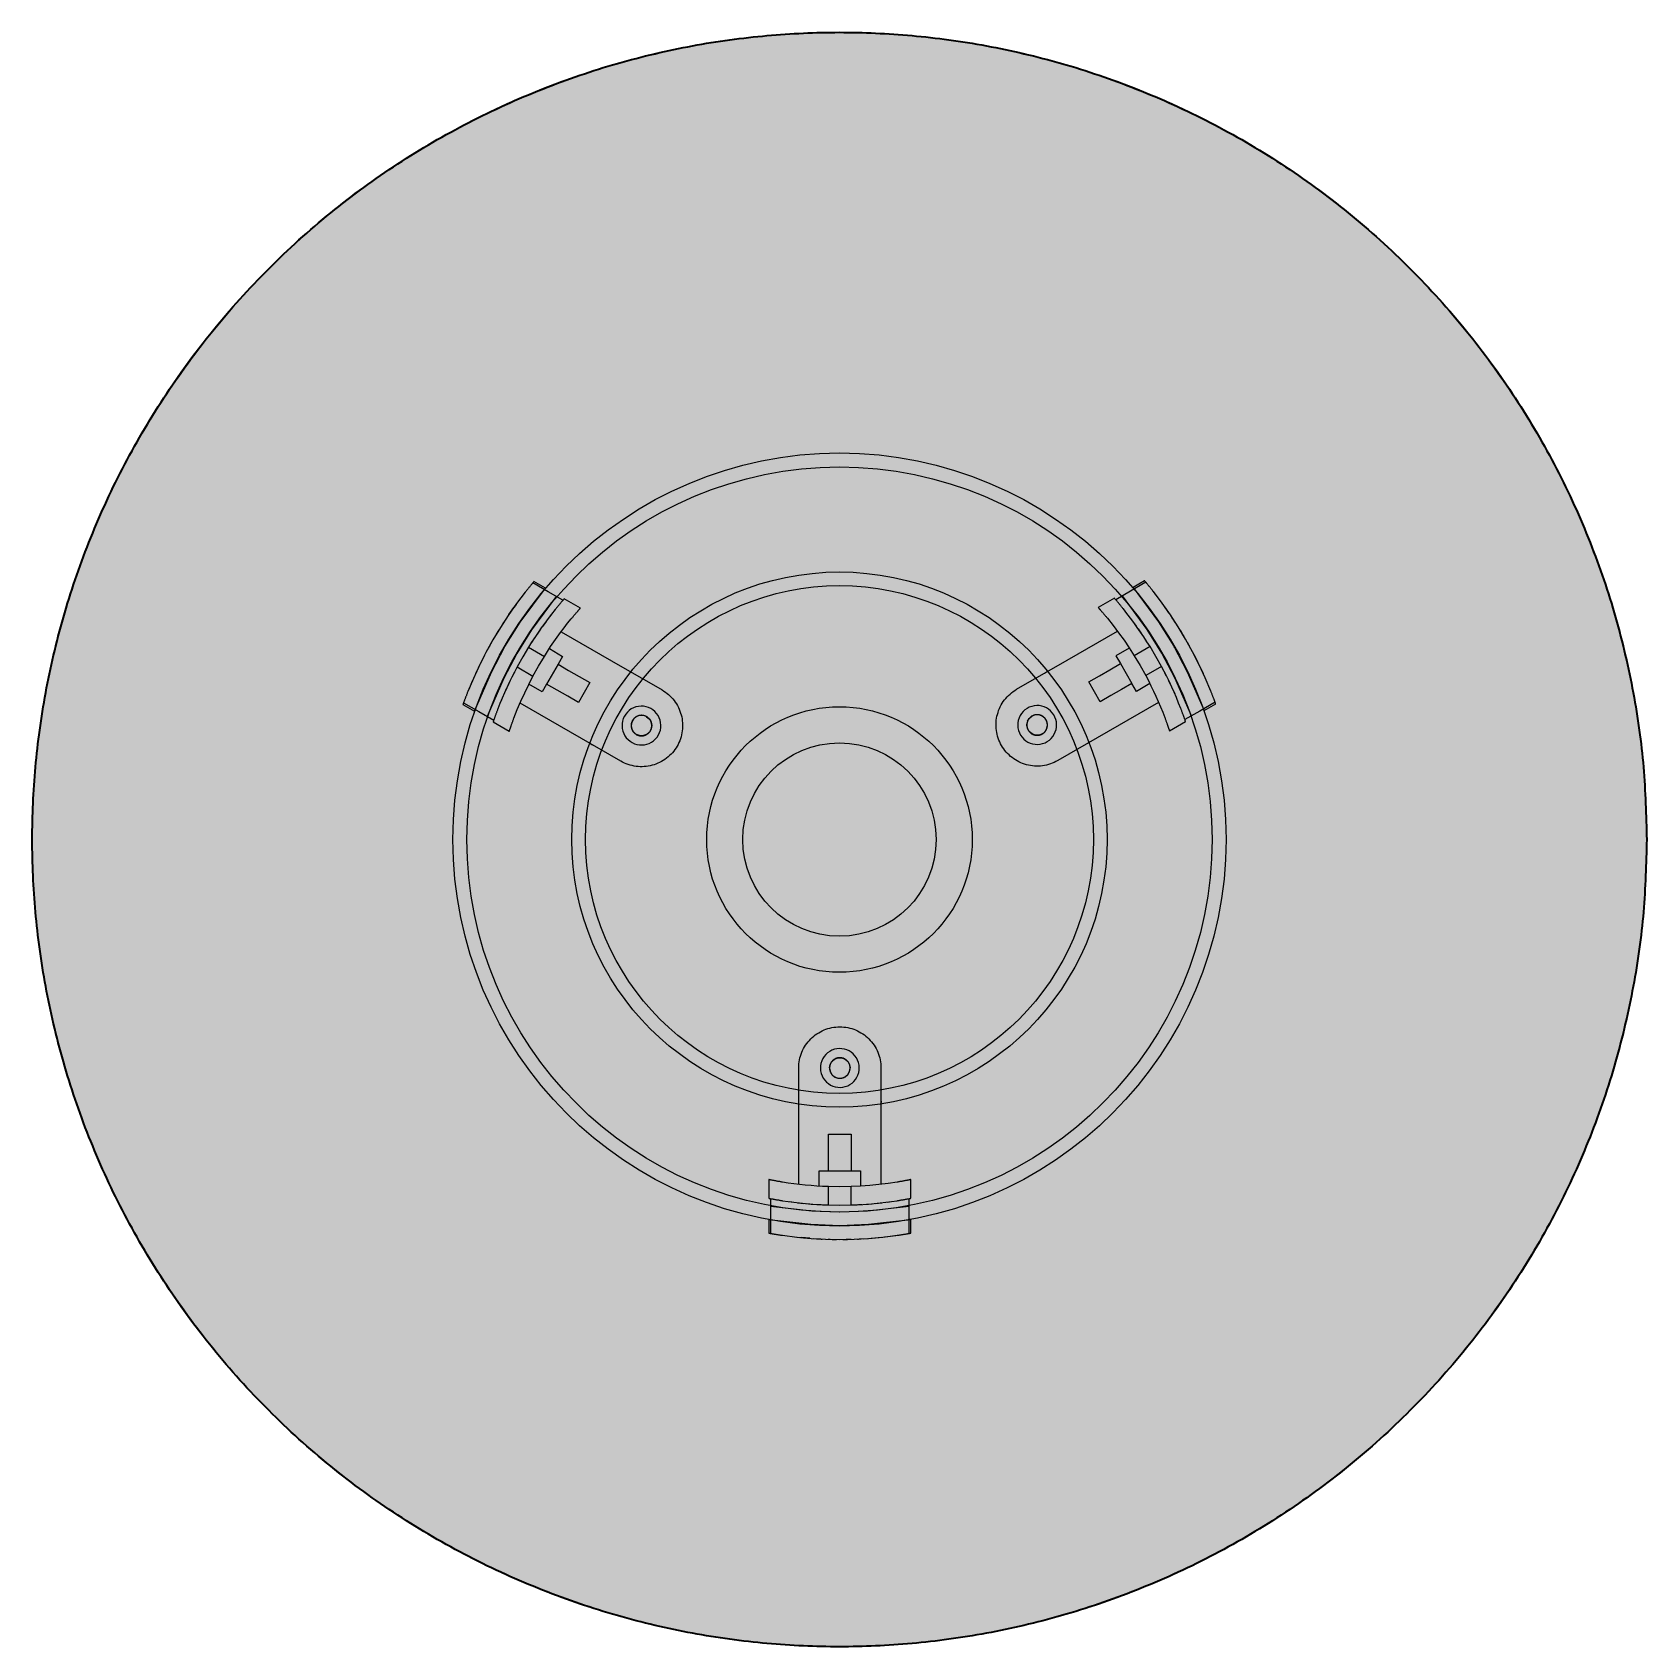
# Model space of a CAD drawing. Header units: millimetres. Extents: x 0 to 1492, y 0 to 2000.
# Drawn here: x 1137.3 to 1492.3, y 804 to 1159 of the extents above; entities that cross this region are included whole.
import ezdxf

# ---------------------------------------------------------------- set-up
doc = ezdxf.new("R2010")
doc.units = ezdxf.units.MM
doc.layers.add('Blocks', color=7, linetype='Continuous')
doc.layers.add('Blocks$Fill', color=7, linetype='Continuous', true_color=0xffffff)
doc.layers.add('Blocks$Inner', color=7, linetype='Continuous', lineweight=25, true_color=0x007f00)
doc.layers.add('Blocks$Outline', color=7, linetype='Continuous', lineweight=35, true_color=0xff3f3f)

# ---------------------------------------------------------------- blocks, each defined once
blk = doc.blocks.new('Stylos Floor Lamp Top')
at = {"layer": 'Blocks$Fill'}
blk.add_hatch(color=256, dxfattribs=at).paths.add_polyline_path([(395.49, 266.84), (395.45, 270.78), (395.32, 274.76), (395.09, 278.76), (394.77, 282.79), (394.36, 286.85), (393.85, 290.93), (393.24, 295.03), (392.53, 299.14), (391.72, 303.27), (390.8, 307.4), (389.77, 311.54), (388.64, 315.69), (387.4, 319.82), (386.05, 323.96), (384.6, 328.08), (383.03, 332.18), (381.35, 336.27), (379.57, 340.33), (377.67, 344.37), (375.66, 348.37), (373.55, 352.34), (371.32, 356.26), (368.99, 360.14), (366.56, 363.97), (364.02, 367.75), (361.38, 371.47), (358.64, 375.13), (355.8, 378.72), (352.86, 382.25), (349.83, 385.69), (346.71, 389.07), (343.5, 392.36), (340.21, 395.56), (336.84, 398.68), (333.39, 401.71), (329.87, 404.65), (326.28, 407.49), (322.62, 410.23), (318.9, 412.87), (315.12, 415.41), (311.29, 417.85), (307.41, 420.18), (303.48, 422.4), (299.52, 424.52), (295.51, 426.52), (291.48, 428.42), (287.42, 430.21), (283.33, 431.88), (279.22, 433.45), (275.1, 434.91), (270.97, 436.25), (266.83, 437.49), (262.69, 438.62), (258.55, 439.65), (254.42, 440.57), (250.29, 441.38), (246.18, 442.09), (242.08, 442.7), (238, 443.21), (233.94, 443.63), (229.91, 443.94), (225.91, 444.17), (221.93, 444.3), (217.99, 444.34), (214.05, 444.3), (210.08, 444.17), (206.08, 443.94), (202.04, 443.63), (197.99, 443.21), (193.91, 442.7), (189.81, 442.09), (185.69, 441.38), (181.57, 440.57), (177.43, 439.65), (173.29, 438.62), (169.15, 437.49), (165.01, 436.25), (160.88, 434.91), (156.76, 433.45), (152.66, 431.88), (148.57, 430.21), (144.51, 428.42), (140.47, 426.52), (136.47, 424.52), (132.5, 422.4), (128.58, 420.18), (124.69, 417.85), (120.86, 415.41), (117.09, 412.87), (113.37, 410.23), (109.71, 407.49), (106.11, 404.65), (102.59, 401.71), (99.14, 398.68), (95.77, 395.56), (92.48, 392.36), (89.27, 389.07), (86.16, 385.69), (83.13, 382.25), (80.19, 378.72), (77.35, 375.13), (74.61, 371.47), (71.97, 367.75), (69.43, 363.97), (66.99, 360.14), (64.66, 356.26), (62.44, 352.34), (60.32, 348.37), (58.32, 344.37), (56.42, 340.33), (54.63, 336.27), (52.96, 332.18), (51.39, 328.08), (49.93, 323.96), (48.58, 319.82), (47.34, 315.69), (46.21, 311.54), (45.19, 307.4), (44.27, 303.27), (43.46, 299.14), (42.74, 295.03), (42.13, 290.93), (41.62, 286.85), (41.21, 282.79), (40.89, 278.76), (40.67, 274.76), (40.54, 270.78), (40.49, 266.84), (40.54, 262.9), (40.67, 258.93), (40.89, 254.93), (41.21, 250.9), (41.62, 246.84), (42.13, 242.76), (42.74, 238.66), (43.46, 234.55), (44.27, 230.42), (45.19, 226.29), (46.21, 222.15), (47.34, 218), (48.58, 213.87), (49.93, 209.73), (51.39, 205.61), (52.96, 201.51), (54.63, 197.42), (56.42, 193.36), (58.32, 189.32), (60.32, 185.32), (62.44, 181.35), (64.66, 177.43), (66.99, 173.55), (69.43, 169.71), (71.97, 165.94), (74.61, 162.22), (77.35, 158.56), (80.19, 154.97), (83.13, 151.44), (86.16, 148), (89.27, 144.62), (92.48, 141.33), (95.77, 138.13), (99.14, 135.01), (102.59, 131.98), (106.11, 129.04), (109.71, 126.2), (113.37, 123.46), (117.09, 120.82), (120.86, 118.28), (124.69, 115.84), (128.58, 113.51), (132.5, 111.29), (136.47, 109.17), (140.47, 107.17), (144.51, 105.27), (148.57, 103.48), (152.66, 101.81), (156.76, 100.24), (160.88, 98.78), (165.01, 97.44), (169.15, 96.2), (173.29, 95.07), (177.43, 94.04), (181.57, 93.12), (185.69, 92.31), (189.81, 91.6), (193.91, 90.99), (197.99, 90.48), (202.04, 90.06), (206.08, 89.75), (210.08, 89.52), (214.05, 89.39), (217.99, 89.34), (221.93, 89.39), (225.91, 89.52), (229.91, 89.75), (233.94, 90.06), (238, 90.48), (242.08, 90.99), (246.18, 91.6), (250.29, 92.31), (254.42, 93.12), (258.55, 94.04), (262.69, 95.07), (266.83, 96.2), (270.97, 97.44), (275.1, 98.78), (279.22, 100.24), (283.33, 101.81), (287.42, 103.48), (291.48, 105.27), (295.51, 107.17), (299.52, 109.17), (303.48, 111.29), (307.41, 113.51), (311.29, 115.84), (315.12, 118.28), (318.9, 120.82), (322.62, 123.46), (326.28, 126.2), (329.87, 129.04), (333.39, 131.98), (336.84, 135.01), (340.21, 138.13), (343.5, 141.33), (346.71, 144.62), (349.83, 148), (352.86, 151.44), (355.8, 154.97), (358.64, 158.56), (361.38, 162.22), (364.02, 165.94), (366.56, 169.71), (368.99, 173.55), (371.32, 177.43), (373.55, 181.35), (375.66, 185.32), (377.67, 189.32), (379.57, 193.36), (381.35, 197.42), (383.03, 201.51), (384.6, 205.61), (386.05, 209.73), (387.4, 213.87), (388.64, 218), (389.77, 222.15), (390.8, 226.29), (391.72, 230.42), (392.53, 234.55), (393.24, 238.66), (393.85, 242.76), (394.36, 246.84), (394.77, 250.9), (395.09, 254.93), (395.32, 258.93), (395.45, 262.9)], flags=0)
at = {"layer": 'Blocks$Inner'}
for p, q in [((288.71, 319.13), (288.31, 319.67)), ((154.57, 316.23), (154.21, 315.78)), ((281.76, 315.84), (281.2, 316.55)), ((143.02, 312.79), (142.93, 312.65)), ((152.23, 313.08), (151.5, 312.02)), ((153.46, 314.77), (152.65, 313.67)), ((283.31, 313.73), (282.5, 314.84)), ((284.45, 312.08), (283.73, 313.14)), ((292.06, 314.25), (291.99, 314.37)), ((141.37, 309.98), (141.29, 309.84)), ((144.62, 309.58), (144.57, 309.49)), ((150.48, 310.48), (150.3, 310.2)), ((150.94, 311.19), (150.51, 310.52)), ((286.29, 309.27), (282.81, 307.26)), ((285.43, 310.61), (285.02, 311.24)), ((285.6, 310.34), (285.46, 310.57)), ((291.69, 309.02), (291.64, 309.11)), ((293.66, 311.63), (293.58, 311.77)), ((295.27, 308.8), (295.19, 308.95)), ((139.9, 307.28), (139.84, 307.17)), ((137.35, 301.95), (137.08, 301.33)), ((145.58, 301.78), (145.03, 300.63)), ((146.37, 303.36), (146.03, 302.7)), ((146.52, 303.65), (146.4, 303.41)), ((147.11, 304.78), (150.59, 302.77)), ((263.29, 303.53), (263.27, 303.56)), ((288.8, 304.91), (285.32, 302.9)), ((289.54, 303.49), (289.39, 303.79)), ((289.92, 302.74), (289.56, 303.45)), ((290.91, 300.68), (290.36, 301.84)), ((144.73, 299.97), (144.17, 298.71)), ((291.77, 298.77), (291.21, 300.03)), ((143.68, 297.57), (143.34, 296.73)), ((292.48, 297.08), (292.26, 297.62)), ((172.31, 292.62), (172.18, 291.9)), ((172.19, 291.86), (172.32, 291.13)), ((172.33, 291.1), (172.71, 290.45)), ((172.69, 293.31), (172.34, 292.7)), ((173.27, 293.82), (172.75, 293.38)), ((173.99, 294.1), (173.37, 293.88)), ((174.84, 294.12), (174.1, 294.12)), ((175.56, 293.86), (174.89, 294.11)), ((175.59, 293.84), (176.15, 293.37)), ((176.18, 293.34), (176.56, 292.69)), ((176.57, 292.66), (176.7, 291.93)), ((176.71, 291.9), (176.58, 291.17)), ((259.21, 292.09), (259.32, 292.74)), ((259.33, 291.31), (259.21, 291.98)), ((259.36, 292.84), (259.73, 293.48)), ((259.71, 290.61), (259.36, 291.22)), ((259.77, 293.52), (260.32, 293.98)), ((261.04, 294.25), (260.35, 294)), ((261.83, 294.26), (261.08, 294.26)), ((262.56, 294), (261.86, 294.26)), ((263.16, 293.52), (262.59, 293.99)), ((263.19, 290.58), (263.56, 291.22)), ((263.57, 292.84), (263.21, 293.45)), ((263.71, 292.08), (263.6, 292.76)), ((263.6, 291.32), (263.71, 291.97)), ((163.57, 287.73), (163.56, 287.7)), ((172.74, 290.42), (173.3, 289.95)), ((174.01, 289.69), (173.33, 289.93)), ((174.79, 289.67), (174.05, 289.67)), ((175.52, 289.92), (174.9, 289.69)), ((176.14, 290.41), (175.62, 289.97)), ((176.55, 291.09), (176.2, 290.48)), ((260.33, 290.07), (259.77, 290.55)), ((261.06, 289.81), (260.36, 290.06)), ((261.85, 289.8), (261.09, 289.8)), ((262.57, 290.06), (261.88, 289.81)), ((262.6, 290.08), (263.16, 290.55)), ((215.81, 216.63), (215.94, 217.35)), ((215.81, 216.59), (215.94, 215.88)), ((215.95, 217.39), (216.33, 218.04)), ((216.35, 218.07), (216.91, 218.54)), ((216.94, 218.57), (217.63, 218.82)), ((217.71, 218.83), (218.42, 218.83)), ((218.51, 218.82), (219.15, 218.58)), ((219.25, 218.53), (219.75, 218.1)), ((219.83, 218.02), (220.2, 217.38)), ((220.2, 217.33), (220.33, 216.62)), ((220.2, 215.86), (220.33, 216.59)), ((215.95, 215.83), (216.31, 215.19)), ((216.39, 215.11), (216.9, 214.68)), ((216.99, 214.63), (217.63, 214.4)), ((217.72, 214.38), (218.43, 214.38)), ((218.51, 214.4), (219.2, 214.65)), ((219.23, 214.67), (219.8, 215.15)), ((219.82, 215.17), (220.19, 215.83)), ((227.12, 209.28), (227.15, 209.28)), ((215.56, 186.49), (215.56, 190.51)), ((220.58, 186.49), (220.58, 190.51)), ((206.93, 187.22), (207.51, 187.14)), ((208.76, 186.99), (210.12, 186.84)), ((210.84, 186.78), (212.11, 186.68)), ((213.12, 186.6), (213.91, 186.56)), ((213.96, 186.56), (214.29, 186.55)), ((221.85, 186.55), (222.13, 186.56)), ((222.18, 186.56), (222.92, 186.6)), ((223.94, 186.67), (225.21, 186.77)), ((225.94, 186.83), (227.31, 186.98)), ((228.54, 187.13), (229.44, 187.26)), ((217.67, 181.94), (217.77, 181.93)), ((215.69, 178.94), (215.86, 178.94)), ((218.95, 178.92), (219.1, 178.92)), ((222.02, 179), (222.15, 179)), ((227.91, 179.46), (228.58, 179.53))]:
    blk.add_line(p, q, dxfattribs=at)
for points in [[(135.32, 296.9), (135.3, 296.83), (135.27, 296.77), (135.25, 296.71), (135.24, 296.66), (135.22, 296.62), (135.21, 296.58), (135.2, 296.55), (135.19, 296.53), (135.18, 296.51), (137.7, 295.05), (141.45, 303.64), (144.42, 309.26), (147.8, 314.63), (153.35, 322.14), (150.81, 323.59), (150.79, 323.56), (150.77, 323.54), (150.74, 323.51), (150.71, 323.47), (150.68, 323.43), (150.64, 323.38), (150.6, 323.33), (150.55, 323.28)], [(157.18, 319.44), (153.91, 321.33), (150.55, 323.28), (150.5, 323.21), (150.44, 323.15), (150.38, 323.08), (150.32, 323), (150.25, 322.92), (150.18, 322.84), (150.11, 322.75), (150.04, 322.66), (149.96, 322.56), (149.88, 322.46), (149.8, 322.36), (149.71, 322.26), (149.62, 322.15), (149.54, 322.04), (149.45, 321.93), (149.36, 321.82), (149.26, 321.7), (149.17, 321.58), (149.08, 321.47), (148.99, 321.35), (148.89, 321.23), (146.98, 318.71), (146.58, 318.14)], [(291.31, 315.4), (290.75, 316.25), (288.93, 318.84), (287.02, 321.36), (286.92, 321.49), (286.83, 321.6), (286.74, 321.72), (286.64, 321.83), (286.55, 321.95), (286.46, 322.06), (286.37, 322.17), (286.28, 322.28), (286.2, 322.39), (286.11, 322.49), (286.03, 322.6), (285.95, 322.7), (285.87, 322.79), (285.8, 322.88), (285.72, 322.97), (285.65, 323.06), (285.59, 323.14), (285.52, 323.21), (285.47, 323.28), (285.41, 323.35), (285.36, 323.41), (282, 321.47), (278.73, 319.57)], [(285.36, 323.41), (285.31, 323.47), (285.27, 323.52), (285.23, 323.56), (285.19, 323.61), (285.17, 323.64), (285.14, 323.67), (285.12, 323.7), (285.1, 323.71), (285.09, 323.73), (282.57, 322.28), (288.13, 314.73), (291.51, 309.35), (294.47, 303.74), (298.2, 295.18), (300.73, 296.65), (300.71, 296.69), (300.7, 296.72), (300.69, 296.75), (300.67, 296.8), (300.65, 296.85), (300.63, 296.9), (300.61, 296.97), (300.59, 297.04), (300.56, 297.11), (300.53, 297.19), (300.5, 297.28), (300.46, 297.37), (300.43, 297.47), (300.39, 297.57), (300.35, 297.68), (300.31, 297.79), (300.26, 297.91), (300.22, 298.02), (300.17, 298.15), (300.12, 298.27), (300.07, 298.4), (300.02, 298.53), (299.97, 298.67), (299.92, 298.8), (299.86, 298.94), (299.81, 299.08), (299.75, 299.22), (299.7, 299.35), (299.64, 299.5), (298.41, 302.41), (298.13, 303.04)], [(155.72, 320.28), (150.29, 312.93), (147.03, 307.75), (144.17, 302.33), (140.5, 293.92)], [(149.62, 309.13), (153.1, 307.12), (153.78, 308.2), (154.48, 309.26), (155.19, 310.31), (155.93, 311.35), (156.67, 312.38), (157.44, 313.39), (158.22, 314.39), (159.02, 315.38), (159.12, 315.5), (159.21, 315.61), (159.31, 315.73), (159.4, 315.84), (159.5, 315.96), (159.59, 316.07), (159.68, 316.18), (159.78, 316.29), (159.86, 316.39), (159.95, 316.49), (160.04, 316.59), (160.12, 316.69), (160.2, 316.79), (160.28, 316.88), (160.36, 316.96), (160.43, 317.05), (160.5, 317.12), (160.56, 317.2), (160.62, 317.27), (160.68, 317.33), (160.73, 317.39), (160.78, 317.45), (160.83, 317.5), (160.87, 317.55), (160.9, 317.59), (160.93, 317.62), (160.96, 317.65), (160.98, 317.68), (161, 317.69), (161.01, 317.71), (157.45, 319.75), (157.43, 319.73), (157.41, 319.7), (157.38, 319.67), (157.35, 319.64), (157.32, 319.6), (157.28, 319.55), (157.23, 319.5), (157.13, 319.38), (157.08, 319.32), (157.02, 319.25), (156.95, 319.17), (156.88, 319.09), (156.81, 319.01), (156.74, 318.92), (156.66, 318.83), (156.58, 318.74), (156.5, 318.64), (156.42, 318.54), (156.33, 318.43), (156.24, 318.33), (156.15, 318.22), (156.06, 318.11), (155.97, 318), (155.87, 317.88), (155.78, 317.77), (155.68, 317.65), (155.59, 317.54), (155.49, 317.42), (154.7, 316.42), (153.93, 315.42), (153.17, 314.4), (152.43, 313.37), (151.7, 312.33), (150.99, 311.27), (150.3, 310.21), (149.62, 309.13), (148.33, 306.98), (147.11, 304.78), (146.51, 303.66), (145.94, 302.52), (145.38, 301.38), (144.84, 300.23), (144.32, 299.07), (143.82, 297.9), (143.33, 296.73), (142.87, 295.55), (142.81, 295.41), (142.76, 295.27), (142.71, 295.13), (142.65, 294.99), (142.6, 294.85), (142.55, 294.71), (142.5, 294.58), (142.45, 294.45), (142.41, 294.32), (142.36, 294.19), (142.31, 294.07), (142.27, 293.95), (142.23, 293.83), (142.19, 293.72), (142.15, 293.61), (142.11, 293.51), (142.08, 293.41), (142.05, 293.32), (142.01, 293.23), (141.99, 293.15), (141.93, 293), (141.91, 292.94), (141.89, 292.88), (141.88, 292.83), (141.86, 292.79), (141.85, 292.75), (141.84, 292.72), (141.83, 292.69), (145.38, 290.64), (145.39, 290.67), (145.4, 290.7), (145.41, 290.74), (145.43, 290.78), (145.44, 290.83), (145.46, 290.89), (145.48, 290.95), (145.51, 291.03), (145.53, 291.1), (145.56, 291.18), (145.59, 291.27), (145.62, 291.36), (145.66, 291.46), (145.69, 291.57), (145.73, 291.68), (145.77, 291.79), (145.81, 291.91), (145.85, 292.03), (145.9, 292.15), (145.94, 292.28), (145.99, 292.41), (146.04, 292.54), (146.09, 292.67), (146.14, 292.81), (146.19, 292.95), (146.24, 293.09), (146.29, 293.23), (146.34, 293.37), (146.4, 293.51), (147.14, 295.41), (147.93, 297.28), (148.77, 299.13), (149.65, 300.96), (150.59, 302.77), (151.81, 304.97), (153.1, 307.12)], [(295.41, 294.05), (291.76, 302.43), (288.9, 307.85), (285.64, 313.03), (280.19, 320.42)], [(287.93, 320.18), (287.57, 320.65), (287.02, 321.36)], [(288.92, 318.84), (288.3, 319.69), (287.23, 321.09)], [(146.98, 318.71), (145.16, 316.11), (143.43, 313.46), (141.8, 310.75), (140.26, 307.97), (138.83, 305.15), (137.93, 303.24), (137.64, 302.59)], [(146.86, 318.53), (146.36, 317.85), (146.09, 317.47), (145.3, 316.32), (146.36, 317.85)], [(298.41, 302.41), (297.08, 305.29), (295.64, 308.11), (294.11, 310.88), (292.48, 313.59), (290.75, 316.25), (289.55, 317.98), (289.13, 318.56)], [(290.42, 316.72), (289.99, 317.35), (289.56, 317.96)], [(292.11, 314.17), (291.91, 314.49), (290.87, 316.07)], [(143.1, 312.93), (143.03, 312.81), (142.88, 312.56), (142.45, 311.84)], [(143.93, 314.25), (143.87, 314.16), (143.82, 314.07)], [(144.9, 315.72), (144.49, 315.1), (144, 314.35), (143.88, 314.17)], [(156.79, 312.54), (167.88, 306.13), (178.97, 299.73), (179.35, 299.5), (179.72, 299.25), (180.07, 298.98), (180.41, 298.7), (180.74, 298.4), (181.05, 298.08), (181.34, 297.75), (181.62, 297.4), (181.89, 297.05), (182.13, 296.67), (182.35, 296.29), (182.56, 295.9), (182.75, 295.5), (182.91, 295.08), (183.06, 294.66), (183.19, 294.24), (183.29, 293.81), (183.37, 293.37), (183.43, 292.93), (183.47, 292.49), (183.49, 292.05), (183.49, 291.6), (183.46, 291.16), (183.42, 290.72), (183.35, 290.28), (183.26, 289.84), (183.15, 289.41), (183.01, 288.99), (182.86, 288.57), (182.69, 288.16), (182.49, 287.76), (182.28, 287.37), (182.05, 286.99), (181.8, 286.63), (181.53, 286.27), (181.25, 285.93), (180.95, 285.6), (180.63, 285.29), (180.3, 285), (179.95, 284.72), (179.59, 284.46), (179.22, 284.21), (178.84, 283.99), (178.45, 283.78), (178.04, 283.6), (177.63, 283.43), (177.21, 283.28), (176.79, 283.16), (176.36, 283.05), (175.92, 282.97), (175.48, 282.91), (175.04, 282.87), (174.59, 282.85), (174.15, 282.85), (173.71, 282.88), (173.27, 282.93), (172.83, 283), (172.39, 283.09), (171.96, 283.2), (171.54, 283.33), (171.12, 283.48), (170.71, 283.66), (170.31, 283.85), (169.92, 284.06), (158.83, 290.46), (147.75, 296.86)], [(288.16, 297), (277.07, 290.6), (265.99, 284.2), (265.6, 283.98), (265.2, 283.79), (264.79, 283.62), (264.37, 283.46), (263.95, 283.33), (263.52, 283.22), (263.08, 283.13), (262.64, 283.06), (262.2, 283.01), (261.76, 282.99), (261.31, 282.98), (260.87, 283), (260.43, 283.04), (259.99, 283.1), (259.55, 283.19), (259.12, 283.29), (258.69, 283.42), (258.27, 283.56), (257.86, 283.73), (257.46, 283.92), (257.07, 284.12), (256.68, 284.35), (256.31, 284.59), (255.95, 284.85), (255.61, 285.13), (255.28, 285.43), (254.96, 285.74), (254.66, 286.07), (254.37, 286.41), (254.11, 286.76), (253.86, 287.13), (253.63, 287.51), (253.41, 287.9), (253.22, 288.3), (253.05, 288.71), (252.89, 289.12), (252.76, 289.55), (252.65, 289.98), (252.56, 290.41), (252.49, 290.85), (252.44, 291.29), (252.42, 291.73), (252.42, 292.18), (252.43, 292.62), (252.47, 293.07), (252.53, 293.5), (252.62, 293.94), (252.72, 294.37), (252.85, 294.8), (252.99, 295.22), (253.16, 295.63), (253.35, 296.03), (253.55, 296.43), (253.78, 296.81), (254.02, 297.18), (254.28, 297.54), (254.56, 297.88), (254.86, 298.22), (255.17, 298.53), (255.5, 298.83), (255.84, 299.12), (256.19, 299.39), (256.56, 299.64), (256.94, 299.87), (268.03, 306.27), (279.11, 312.67)], [(293.76, 311.47), (293.68, 311.6), (293.59, 311.77), (293.57, 311.8), (293.39, 312.09), (293.03, 312.7), (292.82, 313.03)], [(293.53, 311.86), (293.49, 311.93), (293.39, 312.1), (293.27, 312.31), (293.19, 312.44)], [(141.46, 310.15), (141.39, 310.02), (141.29, 309.85), (141.27, 309.82), (141.11, 309.52), (140.77, 308.9), (140.58, 308.56)], [(141.24, 309.76), (141.19, 309.68), (141.1, 309.52), (140.98, 309.3), (140.91, 309.17)], [(142.65, 312.19), (142.56, 312.03), (142.46, 311.87), (142.43, 311.82), (142.36, 311.71), (142.35, 311.67), (142.27, 311.54), (142.25, 311.51), (142.17, 311.37)], [(281.72, 308.95), (278.79, 307.26), (279.79, 305.52), (282.31, 301.16), (279.98, 299.82), (277.66, 298.48), (275.34, 297.14), (274.08, 299.32), (272.83, 301.5), (275.15, 302.84), (277.47, 304.18), (279.79, 305.52)], [(294.93, 309.42), (294.84, 309.58), (294.75, 309.75), (294.72, 309.79), (294.66, 309.91), (294.64, 309.94), (294.56, 310.08), (294.55, 310.11), (294.47, 310.25)], [(295.35, 308.66), (295.28, 308.78), (295.14, 309.04), (294.73, 309.78)], [(139.29, 306.07), (138.83, 305.15), (137.5, 302.28), (136.27, 299.36), (136.21, 299.22), (136.15, 299.08), (136.1, 298.94), (136.04, 298.8), (135.99, 298.67), (135.94, 298.53), (135.89, 298.4), (135.84, 298.27), (135.79, 298.14), (135.74, 298.01), (135.69, 297.89), (135.65, 297.77), (135.6, 297.66), (135.56, 297.55), (135.52, 297.44), (135.48, 297.34), (135.45, 297.24), (135.41, 297.15), (135.38, 297.06), (135.35, 296.98), (135.32, 296.9), (138.68, 294.96), (141.96, 293.08)], [(139.95, 307.37), (139.77, 307.04), (138.92, 305.34)], [(154.19, 308.82), (157.12, 307.12), (156.11, 305.38), (153.6, 301.03), (152.6, 299.29), (149.66, 300.98)], [(156.11, 305.38), (158.44, 304.04), (160.76, 302.7), (163.08, 301.36), (161.82, 299.18), (160.57, 297.01), (158.24, 298.35), (155.92, 299.69), (153.6, 301.03)], [(296.08, 307.28), (296.03, 307.38), (295.98, 307.46)], [(296.87, 305.71), (296.54, 306.37), (296.13, 307.17), (296.03, 307.36)], [(137.5, 302.28), (137.07, 301.31), (136.4, 299.68)], [(138.58, 304.63), (138.25, 303.94), (137.94, 303.27)], [(263.1, 303.42), (263.27, 303.56), (263.48, 303.73), (263.53, 303.67)], [(298.32, 302.61), (297.98, 303.38), (297.78, 303.8), (297.19, 305.06), (297.98, 303.38)], [(136.83, 300.75), (136.61, 300.2), (136.27, 299.36)], [(286.24, 301.12), (283.31, 299.42), (282.31, 301.16)], [(300.59, 297.04), (297.22, 295.1), (293.95, 293.21)], [(163.76, 287.62), (163.56, 287.7), (163.3, 287.8), (163.33, 287.87)], [(209.02, 191), (209.02, 203.8), (209.02, 216.61), (209.03, 217.05), (209.07, 217.49), (209.12, 217.93), (209.2, 218.37), (209.29, 218.81), (209.41, 219.23), (209.55, 219.65), (209.71, 220.07), (209.89, 220.47), (210.09, 220.87), (210.31, 221.26), (210.55, 221.63), (210.8, 222), (211.08, 222.35), (211.37, 222.68), (211.67, 223), (211.99, 223.31), (212.33, 223.6), (212.68, 223.87), (213.04, 224.13), (213.42, 224.37), (213.81, 224.59), (214.2, 224.78), (214.61, 224.97), (215.02, 225.13), (215.44, 225.26), (215.87, 225.38), (216.3, 225.48), (216.74, 225.56), (217.18, 225.61), (217.63, 225.64), (218.07, 225.65), (218.51, 225.64), (218.96, 225.61), (219.4, 225.56), (219.84, 225.48), (220.27, 225.38), (220.7, 225.26), (221.12, 225.13), (221.53, 224.97), (221.94, 224.78), (222.33, 224.59), (222.72, 224.37), (223.1, 224.13), (223.46, 223.87), (223.81, 223.6), (224.15, 223.31), (224.47, 223), (224.77, 222.68), (225.06, 222.35), (225.34, 222), (225.59, 221.63), (225.83, 221.26), (226.05, 220.87), (226.25, 220.47), (226.43, 220.07), (226.59, 219.65), (226.73, 219.23), (226.85, 218.81), (226.94, 218.37), (227.02, 217.93), (227.07, 217.49), (227.11, 217.05), (227.12, 216.61), (227.12, 203.8), (227.12, 191)], [(227.12, 209.49), (227.15, 209.28), (227.19, 209.01), (227.12, 209)], [(215.56, 193.99), (215.56, 196.67), (215.56, 199.35), (215.56, 202.03), (218.07, 202.03), (220.58, 202.03), (220.58, 199.35), (220.58, 196.67), (220.58, 193.99)], [(213.55, 190.6), (213.55, 193.99), (215.56, 193.99), (220.58, 193.99), (222.59, 193.99), (222.59, 190.6)], [(202.85, 187.88), (202.85, 184.1), (202.84, 180.22), (202.92, 180.21), (203.01, 180.19), (203.1, 180.18), (203.2, 180.16), (203.3, 180.14), (203.41, 180.13), (203.52, 180.11), (203.64, 180.09), (203.76, 180.07), (203.88, 180.05), (204.01, 180.03), (204.15, 180.01), (204.28, 179.98), (204.42, 179.96), (204.56, 179.94), (204.71, 179.92), (204.85, 179.9), (205, 179.87), (205.15, 179.85), (205.29, 179.83), (205.44, 179.81), (208.59, 179.42), (209.27, 179.35)], [(202.85, 186.2), (211.93, 185.17), (218.05, 184.94), (224.17, 185.17), (233.29, 186.19)], [(223.38, 179.07), (224.4, 179.13), (227.55, 179.42), (230.7, 179.81), (230.85, 179.83), (230.99, 179.85), (231.14, 179.87), (231.29, 179.9), (231.43, 179.92), (231.58, 179.94), (231.72, 179.96), (231.86, 179.98), (231.99, 180.01), (232.13, 180.03), (232.26, 180.05), (232.38, 180.07), (232.5, 180.09), (232.62, 180.11), (232.73, 180.13), (232.84, 180.14), (232.95, 180.16), (233.04, 180.18), (233.13, 180.19), (233.22, 180.21), (233.3, 180.22), (233.29, 184.1), (233.29, 187.88)], [(233.3, 180.22), (233.37, 180.23), (233.44, 180.25), (233.5, 180.26), (233.55, 180.27), (233.59, 180.27), (233.63, 180.28), (233.66, 180.29), (233.69, 180.29), (233.71, 180.29), (233.71, 183.21), (224.4, 182.16), (218.05, 181.92), (211.7, 182.16), (202.43, 183.21), (202.43, 180.29), (202.48, 180.29), (202.51, 180.28), (202.55, 180.27), (202.59, 180.27), (202.65, 180.26), (202.7, 180.25), (202.77, 180.23), (202.84, 180.22)], [(208.59, 179.42), (211.74, 179.13), (214.91, 178.96), (218.07, 178.91), (221.24, 178.96), (224.4, 179.13), (226.5, 179.31), (227.21, 179.38)], [(208.8, 179.4), (209.64, 179.31), (210.1, 179.27), (211.49, 179.16), (209.64, 179.31)], [(212.21, 179.11), (212.95, 179.06), (213.85, 179.01), (214.06, 179)], [(213.97, 179), (214.08, 179), (214.18, 179)], [(215.52, 178.94), (215.66, 178.94), (215.96, 178.93), (216.8, 178.92)], [(216.39, 178.92), (216.58, 178.92), (216.77, 178.92), (216.82, 178.92), (216.96, 178.92), (216.99, 178.92), (217.15, 178.92), (217.18, 178.92), (217.34, 178.92)], [(218.75, 178.92), (218.91, 178.92), (219.1, 178.91), (219.14, 178.92), (219.48, 178.93), (220.18, 178.93), (220.57, 178.95)], [(219.21, 178.92), (219.29, 178.92), (219.48, 178.92), (219.73, 178.92), (219.88, 178.93)], [(221.92, 179), (222.29, 179.01), (224.19, 179.12)], [(224.97, 179.18), (225.74, 179.24), (226.47, 179.31)], [(227.55, 179.42), (228.6, 179.53), (230.35, 179.76)], [(229.21, 179.61), (229.8, 179.68), (230.7, 179.81)]]:
    blk.add_lwpolyline(points, dxfattribs=at)
for points in [[(290.1, 292.04), (290.14, 291.92), (290.18, 291.81), (290.21, 291.7), (290.25, 291.6), (290.28, 291.5), (290.32, 291.41), (290.35, 291.32), (290.37, 291.23), (290.4, 291.16), (290.42, 291.09), (290.45, 291.02), (290.46, 290.97), (290.48, 290.91), (290.5, 290.87), (290.51, 290.83), (290.52, 290.8), (290.53, 290.78), (290.53, 290.76), (294.08, 292.82), (294.07, 292.85), (294.06, 292.88), (294.05, 292.92), (294.03, 292.96), (294.01, 293.01), (294, 293.07), (293.97, 293.14), (293.92, 293.28), (293.89, 293.36), (293.86, 293.45), (293.83, 293.54), (293.79, 293.64), (293.76, 293.75), (293.72, 293.85), (293.68, 293.97), (293.64, 294.08), (293.59, 294.2), (293.55, 294.33), (293.5, 294.45), (293.45, 294.58), (293.41, 294.71), (293.36, 294.85), (293.3, 294.98), (293.25, 295.12), (293.2, 295.26), (293.15, 295.4), (293.09, 295.54), (293.04, 295.68), (292.57, 296.86), (292.09, 298.04), (291.59, 299.21), (291.06, 300.36), (290.53, 301.51), (289.97, 302.66), (289.39, 303.79), (288.8, 304.91), (287.58, 307.11), (286.29, 309.27), (285.61, 310.34), (284.92, 311.41), (284.21, 312.46), (283.48, 313.5), (282.74, 314.53), (281.98, 315.55), (281.2, 316.56), (280.41, 317.55), (280.32, 317.67), (280.22, 317.79), (280.13, 317.9), (280.03, 318.02), (279.94, 318.13), (279.85, 318.24), (279.76, 318.35), (279.67, 318.46), (279.58, 318.57), (279.49, 318.67), (279.41, 318.77), (279.33, 318.87), (279.25, 318.97), (279.17, 319.06), (279.09, 319.14), (279.02, 319.23), (278.96, 319.31), (278.89, 319.38), (278.83, 319.45), (278.78, 319.52), (278.67, 319.63), (278.63, 319.69), (278.59, 319.73), (278.55, 319.77), (278.52, 319.81), (278.5, 319.84), (278.48, 319.86), (278.46, 319.88), (274.91, 317.83), (274.93, 317.81), (274.95, 317.79), (274.97, 317.76), (275, 317.72), (275.04, 317.68), (275.08, 317.64), (275.13, 317.59), (275.18, 317.53), (275.23, 317.47), (275.29, 317.4), (275.35, 317.33), (275.41, 317.26), (275.48, 317.18), (275.55, 317.1), (275.63, 317.01), (275.71, 316.92), (275.79, 316.83), (275.87, 316.73), (275.96, 316.63), (276.04, 316.53), (276.13, 316.42), (276.22, 316.31), (276.32, 316.2), (276.41, 316.09), (276.5, 315.98), (276.6, 315.86), (276.69, 315.75), (276.79, 315.63), (276.89, 315.52), (278.16, 313.93), (279.38, 312.31), (280.57, 310.65), (281.71, 308.97), (282.81, 307.26), (284.1, 305.1), (285.32, 302.9), (285.91, 301.78), (286.48, 300.64), (287.03, 299.5), (287.57, 298.34), (288.08, 297.18), (288.58, 296.01), (289.06, 294.83), (289.51, 293.65), (289.57, 293.5), (289.62, 293.36), (289.67, 293.22), (289.72, 293.08), (289.77, 292.95), (289.82, 292.81), (289.87, 292.67), (289.92, 292.54), (289.96, 292.41), (290.01, 292.28), (290.05, 292.16)], [(177.4, 294.99), (176.97, 295.35), (176.49, 295.65), (175.99, 295.88), (175.45, 296.05), (174.9, 296.14), (174.35, 296.17), (173.79, 296.12), (173.24, 296), (172.72, 295.8), (172.22, 295.55), (171.77, 295.22), (171.35, 294.85), (171, 294.42), (170.7, 293.95), (170.46, 293.44), (170.29, 292.9), (170.2, 292.35), (170.17, 291.8), (170.23, 291.24), (170.35, 290.69), (170.54, 290.17), (170.8, 289.67), (171.12, 289.22), (171.5, 288.81), (171.93, 288.45), (172.4, 288.15), (172.9, 287.91), (173.44, 287.75), (173.99, 287.65), (174.55, 287.63), (175.1, 287.68), (175.65, 287.8), (176.17, 287.99), (176.67, 288.25), (177.13, 288.57), (177.54, 288.95), (177.9, 289.38), (178.2, 289.85), (178.43, 290.36), (178.6, 290.89), (178.69, 291.44), (178.72, 292), (178.67, 292.55), (178.55, 293.1), (178.35, 293.62), (178.1, 294.12), (177.77, 294.58)], [(262.66, 287.93), (263.19, 288.12), (263.68, 288.38), (264.14, 288.7), (264.55, 289.08), (264.91, 289.51), (265.21, 289.98), (265.45, 290.49), (265.61, 291.02), (265.71, 291.57), (265.73, 292.13), (265.68, 292.69), (265.56, 293.23), (265.37, 293.76), (265.11, 294.25), (264.79, 294.71), (264.41, 295.12), (263.98, 295.48), (263.51, 295.78), (263, 296.02), (262.47, 296.18), (261.92, 296.28), (261.36, 296.3), (260.8, 296.25), (260.26, 296.13), (259.73, 295.94), (259.24, 295.68), (258.78, 295.36), (258.37, 294.98), (258.01, 294.55), (257.71, 294.08), (257.48, 293.57), (257.31, 293.04), (257.21, 292.49), (257.19, 291.93), (257.24, 291.37), (257.36, 290.83), (257.55, 290.3), (257.81, 289.81), (258.13, 289.35), (258.51, 288.94), (258.94, 288.58), (259.41, 288.28), (259.92, 288.05), (260.45, 287.88), (261, 287.78), (261.56, 287.76), (262.12, 287.81)], [(172.46, 290.82), (172.51, 290.72), (172.57, 290.63), (172.64, 290.54), (172.71, 290.45), (172.78, 290.37), (172.86, 290.29), (172.94, 290.21), (173.02, 290.14), (173.11, 290.07), (173.2, 290.01), (173.3, 289.95), (173.39, 289.89), (173.49, 289.84), (173.6, 289.8), (173.7, 289.76), (173.81, 289.73), (173.91, 289.7), (174.02, 289.67), (174.13, 289.66), (174.24, 289.64), (174.35, 289.64), (174.46, 289.63), (174.57, 289.64), (174.68, 289.65), (174.79, 289.66), (174.9, 289.68), (175.01, 289.71), (175.12, 289.74), (175.22, 289.77), (175.33, 289.81), (175.43, 289.86), (175.53, 289.91), (175.62, 289.96), (175.72, 290.03), (175.81, 290.09), (175.89, 290.16), (175.98, 290.23), (176.06, 290.31), (176.13, 290.39), (176.21, 290.47), (176.27, 290.56), (176.34, 290.65), (176.39, 290.75), (176.45, 290.85), (176.5, 290.94), (176.54, 291.05), (176.58, 291.15), (176.62, 291.26), (176.64, 291.36), (176.67, 291.47), (176.69, 291.58), (176.7, 291.69), (176.71, 291.8), (176.71, 291.91), (176.7, 292.02), (176.7, 292.13), (176.68, 292.24), (176.66, 292.35), (176.64, 292.46), (176.61, 292.57), (176.57, 292.67), (176.53, 292.78), (176.48, 292.88), (176.43, 292.98), (176.38, 293.07), (176.32, 293.17), (176.25, 293.26), (176.18, 293.34), (176.11, 293.43), (176.03, 293.51), (175.95, 293.58), (175.87, 293.66), (175.78, 293.72), (175.69, 293.79), (175.59, 293.84), (175.5, 293.9), (175.4, 293.95), (175.3, 293.99), (175.19, 294.03), (175.09, 294.07), (174.98, 294.1), (174.87, 294.12), (174.76, 294.14), (174.65, 294.15), (174.54, 294.16), (174.43, 294.16), (174.32, 294.15), (174.21, 294.15), (174.1, 294.13), (173.99, 294.11), (173.88, 294.09), (173.78, 294.06), (173.67, 294.02), (173.57, 293.98), (173.46, 293.93), (173.37, 293.88), (173.27, 293.83), (173.18, 293.77), (173.09, 293.7), (173, 293.63), (172.92, 293.56), (172.83, 293.48), (172.76, 293.4), (172.69, 293.32), (172.62, 293.23), (172.56, 293.14), (172.5, 293.04), (172.44, 292.95), (172.39, 292.85), (172.35, 292.75), (172.31, 292.64), (172.28, 292.54), (172.25, 292.43), (172.22, 292.32), (172.21, 292.21), (172.19, 292.1), (172.19, 291.99), (172.18, 291.88), (172.19, 291.77), (172.2, 291.66), (172.21, 291.55), (172.23, 291.44), (172.26, 291.33), (172.29, 291.22), (172.32, 291.12), (172.36, 291.02), (172.41, 290.91)], [(261.52, 294.29), (261.41, 294.29), (261.3, 294.29), (261.19, 294.28), (261.08, 294.26), (260.97, 294.24), (260.86, 294.21), (260.75, 294.18), (260.65, 294.14), (260.55, 294.1), (260.45, 294.05), (260.35, 294), (260.25, 293.94), (260.16, 293.88), (260.07, 293.82), (259.99, 293.74), (259.9, 293.67), (259.82, 293.59), (259.75, 293.51), (259.68, 293.42), (259.61, 293.34), (259.55, 293.24), (259.49, 293.15), (259.44, 293.05), (259.39, 292.95), (259.35, 292.85), (259.31, 292.74), (259.28, 292.64), (259.26, 292.53), (259.23, 292.42), (259.22, 292.31), (259.21, 292.2), (259.2, 292.09), (259.2, 291.98), (259.21, 291.87), (259.22, 291.76), (259.23, 291.65), (259.25, 291.54), (259.28, 291.43), (259.31, 291.32), (259.35, 291.22), (259.39, 291.12), (259.44, 291.02), (259.49, 290.92), (259.55, 290.82), (259.61, 290.73), (259.68, 290.64), (259.75, 290.56), (259.82, 290.47), (259.9, 290.39), (259.98, 290.32), (260.07, 290.25), (260.16, 290.18), (260.25, 290.12), (260.34, 290.06), (260.44, 290.01), (260.54, 289.96), (260.65, 289.92), (260.75, 289.88), (260.86, 289.85), (260.96, 289.82), (261.07, 289.8), (261.18, 289.79), (261.29, 289.78), (261.4, 289.77), (261.51, 289.77), (261.63, 289.78), (261.74, 289.79), (261.85, 289.8), (261.95, 289.82), (262.06, 289.85), (262.17, 289.88), (262.27, 289.92), (262.38, 289.96), (262.48, 290.01), (262.57, 290.06), (262.67, 290.12), (262.76, 290.18), (262.85, 290.25), (262.94, 290.32), (263.02, 290.39), (263.1, 290.47), (263.17, 290.55), (263.24, 290.64), (263.31, 290.73), (263.37, 290.82), (263.43, 290.91), (263.48, 291.01), (263.53, 291.11), (263.57, 291.22), (263.61, 291.32), (263.64, 291.43), (263.67, 291.53), (263.69, 291.64), (263.71, 291.75), (263.72, 291.86), (263.72, 291.97), (263.72, 292.08), (263.72, 292.2), (263.71, 292.31), (263.69, 292.42), (263.67, 292.52), (263.64, 292.64), (263.61, 292.74), (263.57, 292.84), (263.53, 292.95), (263.48, 293.05), (263.43, 293.14), (263.37, 293.24), (263.31, 293.33), (263.25, 293.42), (263.18, 293.51), (263.1, 293.59), (263.02, 293.67), (262.94, 293.74), (262.85, 293.81), (262.77, 293.88), (262.67, 293.94), (262.58, 294), (262.48, 294.05), (262.38, 294.1), (262.28, 294.14), (262.17, 294.18), (262.07, 294.21), (261.96, 294.24), (261.85, 294.26), (261.74, 294.28), (261.63, 294.29)], [(213.92, 217.61), (213.82, 217.06), (213.8, 216.51), (213.85, 215.95), (213.97, 215.4), (214.16, 214.88), (214.42, 214.38), (214.74, 213.93), (215.12, 213.52), (215.55, 213.16), (216.02, 212.86), (216.53, 212.62), (217.06, 212.45), (217.61, 212.36), (218.17, 212.33), (218.73, 212.39), (219.27, 212.51), (219.8, 212.7), (220.29, 212.96), (220.75, 213.28), (221.16, 213.66), (221.52, 214.09), (221.82, 214.56), (222.05, 215.06), (222.22, 215.6), (222.32, 216.15), (222.34, 216.71), (222.29, 217.26), (222.17, 217.81), (221.98, 218.33), (221.72, 218.83), (221.4, 219.29), (221.02, 219.7), (220.59, 220.06), (220.12, 220.36), (219.61, 220.59), (219.08, 220.76), (218.53, 220.85), (217.97, 220.88), (217.41, 220.83), (216.87, 220.71), (216.34, 220.51), (215.85, 220.26), (215.39, 219.93), (214.98, 219.56), (214.62, 219.13), (214.32, 218.66), (214.09, 218.15)], [(220, 215.43), (220.06, 215.52), (220.11, 215.62), (220.15, 215.72), (220.19, 215.83), (220.23, 215.93), (220.26, 216.04), (220.28, 216.14), (220.3, 216.25), (220.32, 216.36), (220.33, 216.47), (220.33, 216.59), (220.33, 216.7), (220.32, 216.81), (220.31, 216.92), (220.29, 217.03), (220.27, 217.14), (220.24, 217.24), (220.21, 217.35), (220.17, 217.45), (220.12, 217.56), (220.07, 217.65), (220.02, 217.75), (219.96, 217.85), (219.9, 217.94), (219.83, 218.02), (219.76, 218.11), (219.68, 218.19), (219.61, 218.27), (219.52, 218.34), (219.43, 218.41), (219.34, 218.48), (219.25, 218.54), (219.16, 218.59), (219.06, 218.64), (218.95, 218.69), (218.85, 218.73), (218.75, 218.76), (218.64, 218.8), (218.53, 218.82), (218.42, 218.84), (218.31, 218.86), (218.2, 218.86), (218.09, 218.87), (217.98, 218.87), (217.87, 218.86), (217.76, 218.85), (217.65, 218.83), (217.54, 218.81), (217.43, 218.78), (217.33, 218.74), (217.22, 218.7), (217.12, 218.66), (217.02, 218.61), (216.92, 218.56), (216.83, 218.5), (216.74, 218.44), (216.65, 218.37), (216.57, 218.3), (216.49, 218.22), (216.41, 218.14), (216.34, 218.06), (216.27, 217.97), (216.2, 217.88), (216.14, 217.79), (216.09, 217.69), (216.03, 217.59), (215.99, 217.49), (215.95, 217.39), (215.91, 217.28), (215.88, 217.18), (215.86, 217.07), (215.84, 216.96), (215.82, 216.85), (215.81, 216.74), (215.81, 216.63), (215.81, 216.52), (215.82, 216.4), (215.83, 216.29), (215.85, 216.19), (215.87, 216.08), (215.9, 215.97), (215.93, 215.86), (215.97, 215.76), (216.02, 215.66), (216.07, 215.56), (216.12, 215.46), (216.18, 215.37), (216.24, 215.28), (216.31, 215.19), (216.38, 215.1), (216.46, 215.02), (216.53, 214.95), (216.62, 214.87), (216.71, 214.8), (216.8, 214.74), (216.89, 214.68), (216.99, 214.62), (217.08, 214.57), (217.19, 214.52), (217.29, 214.48), (217.39, 214.45), (217.5, 214.42), (217.61, 214.39), (217.72, 214.37), (217.83, 214.36), (217.94, 214.35), (218.05, 214.35), (218.16, 214.35), (218.27, 214.35), (218.38, 214.37), (218.49, 214.38), (218.6, 214.41), (218.71, 214.44), (218.81, 214.47), (218.92, 214.51), (219.02, 214.55), (219.12, 214.6), (219.22, 214.66), (219.31, 214.71), (219.4, 214.78), (219.49, 214.85), (219.57, 214.92), (219.66, 214.99), (219.73, 215.07), (219.81, 215.16), (219.87, 215.24), (219.94, 215.33)], [(203.76, 191.8), (203.64, 191.83), (203.52, 191.85), (203.41, 191.87), (203.3, 191.89), (203.2, 191.91), (203.1, 191.93), (203.01, 191.95), (202.92, 191.97), (202.84, 191.98), (202.77, 192), (202.71, 192.01), (202.65, 192.02), (202.59, 192.03), (202.55, 192.04), (202.51, 192.05), (202.48, 192.06), (202.45, 192.06), (202.43, 192.07), (202.45, 187.96), (202.48, 187.95), (202.51, 187.95), (202.55, 187.94), (202.59, 187.93), (202.65, 187.92), (202.7, 187.91), (202.77, 187.9), (202.92, 187.87), (203.01, 187.85), (203.1, 187.84), (203.2, 187.82), (203.3, 187.8), (203.41, 187.78), (203.52, 187.76), (203.64, 187.74), (203.76, 187.72), (203.88, 187.69), (204.01, 187.67), (204.15, 187.65), (204.28, 187.62), (204.42, 187.6), (204.56, 187.58), (204.71, 187.55), (204.85, 187.53), (205, 187.5), (205.15, 187.48), (205.29, 187.46), (205.44, 187.43), (206.7, 187.25), (207.96, 187.08), (209.22, 186.93), (210.49, 186.8), (211.75, 186.69), (213.02, 186.6), (214.29, 186.54), (215.56, 186.49), (218.07, 186.45), (220.58, 186.49), (221.85, 186.54), (223.12, 186.6), (224.39, 186.69), (225.65, 186.8), (226.92, 186.93), (228.18, 187.08), (229.44, 187.25), (230.7, 187.43), (230.85, 187.46), (230.99, 187.48), (231.14, 187.5), (231.29, 187.53), (231.43, 187.55), (231.58, 187.58), (231.72, 187.6), (231.86, 187.62), (231.99, 187.65), (232.13, 187.67), (232.26, 187.69), (232.38, 187.72), (232.5, 187.74), (232.62, 187.76), (232.73, 187.78), (232.84, 187.8), (232.94, 187.82), (233.04, 187.84), (233.13, 187.85), (233.22, 187.87), (233.37, 187.9), (233.44, 187.91), (233.5, 187.92), (233.55, 187.93), (233.59, 187.94), (233.63, 187.95), (233.66, 187.95), (233.7, 187.96), (233.7, 192.06), (233.66, 192.06), (233.63, 192.05), (233.59, 192.04), (233.55, 192.03), (233.5, 192.02), (233.43, 192.01), (233.37, 192), (233.29, 191.98), (233.22, 191.97), (233.13, 191.95), (233.04, 191.93), (232.94, 191.91), (232.84, 191.89), (232.73, 191.87), (232.62, 191.85), (232.5, 191.83), (232.38, 191.8), (232.26, 191.78), (232.13, 191.76), (231.99, 191.73), (231.86, 191.71), (231.72, 191.68), (231.58, 191.66), (231.43, 191.63), (231.29, 191.61), (231.14, 191.58), (230.99, 191.56), (230.85, 191.53), (230.7, 191.51), (228.69, 191.2), (226.67, 190.95), (224.64, 190.75), (222.62, 190.6), (220.58, 190.51), (218.07, 190.47), (215.56, 190.51), (214.29, 190.56), (213.02, 190.63), (211.75, 190.73), (210.48, 190.84), (209.22, 190.98), (207.96, 191.13), (206.7, 191.31), (205.44, 191.51), (205.29, 191.53), (205.15, 191.56), (205, 191.58), (204.85, 191.61), (204.71, 191.63), (204.56, 191.66), (204.42, 191.68), (204.28, 191.71), (204.15, 191.73), (204.02, 191.76), (203.89, 191.78)]]:
    blk.add_lwpolyline(points, close=True, dxfattribs=at)
for radius in [177.5, 85, 81.93, 58.84, 55.83, 29.2, 21.26]:
    blk.add_circle((217.99, 266.84), radius, dxfattribs=at)
for points in [[(155.27, 310.42), (155.27, 310.42), (155.27, 310.42), (155.27, 310.41), (155.26, 310.41)], [(287.09, 299.38), (287.09, 299.38), (287.09, 299.38), (287.09, 299.38), (287.08, 299.39)], [(211.62, 190.74), (211.62, 190.74), (211.62, 190.74), (211.63, 190.74), (211.63, 190.74)]]:
    blk.add_open_spline(points, degree=2, knots=[0.011113223, 0.011113223, 0.011113223, 0.011267046, 0.011267046, 0.01302093, 0.01302093, 0.01302093], dxfattribs=at)
at = {"layer": 'Blocks$Outline'}
blk.add_rational_spline([(395.49, 266.84), (395.49, 444.34), (217.99, 444.34), (40.49, 444.34), (40.49, 266.84), (40.49, 89.34), (217.99, 89.34), (395.49, 89.34), (395.49, 266.84)], [1, 0.707106781187, 1, 0.707106781187, 1, 0.707106781187, 1, 0.707106781187, 1], degree=2, knots=[0, 0, 0, 27.881635, 27.881635, 55.76327, 55.76327, 83.644904, 83.644904, 111.526539, 111.526539, 111.526539], dxfattribs=at)

msp = doc.modelspace()

# ---------------------------------------------------------------- block references
at = {"layer": 'Blocks'}
msp.add_blockref('Stylos Floor Lamp Top', (1096.77, 714.63), dxfattribs=at)

doc.saveas('drawing.dxf')
